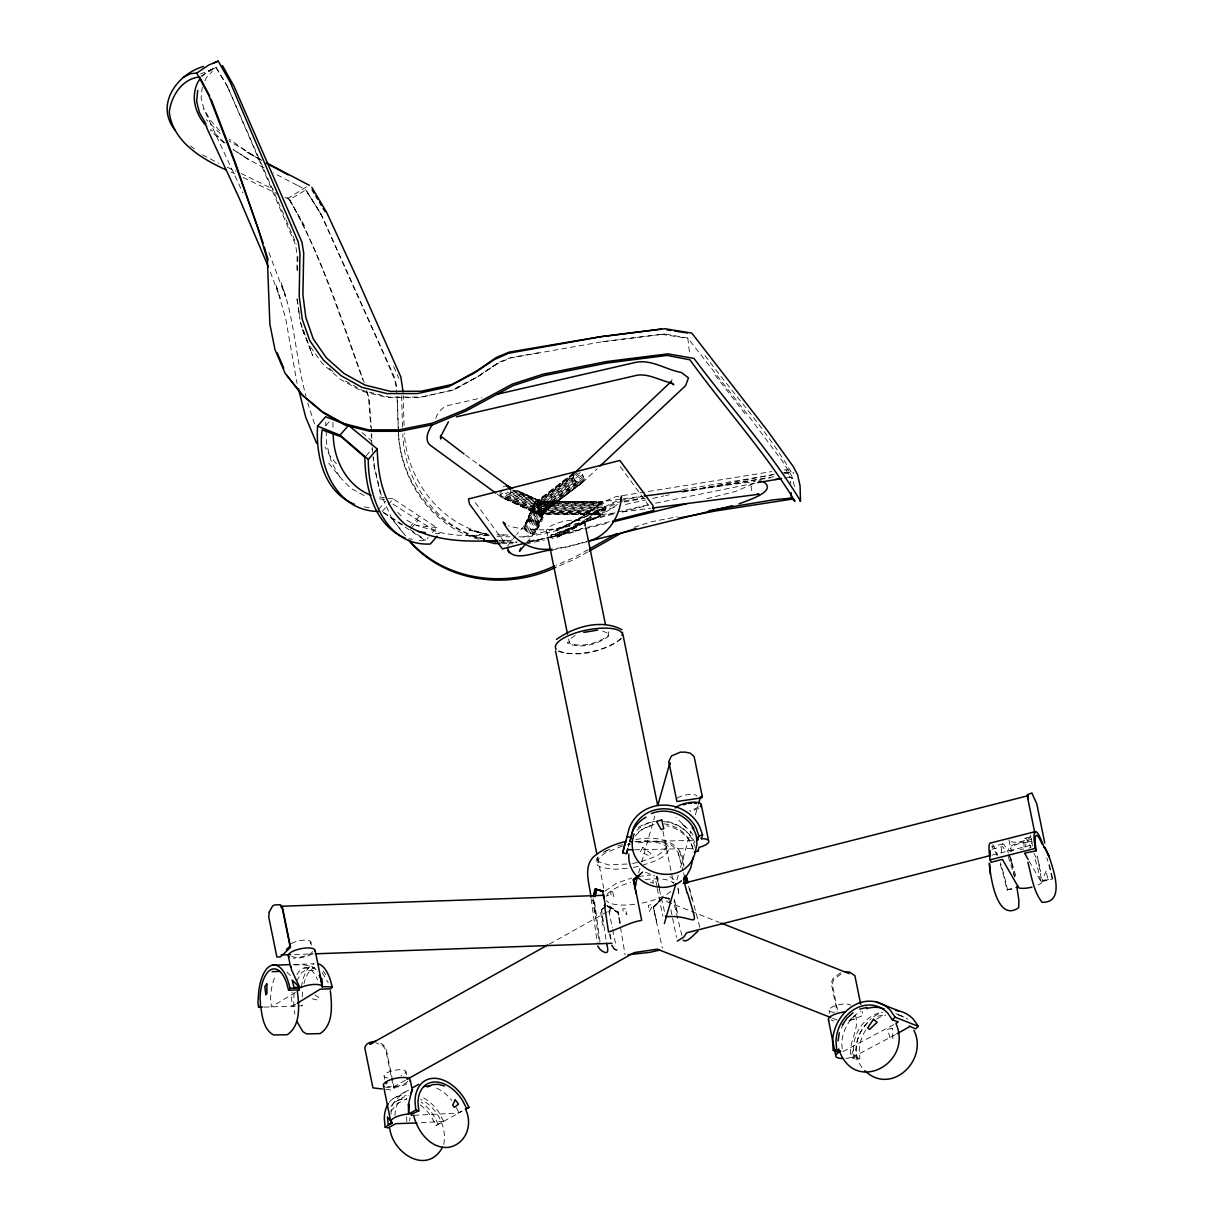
<?xml version="1.0" encoding="UTF-8"?>
<svg xmlns="http://www.w3.org/2000/svg" width="1222" height="1222" viewBox="0 0 1222 1222"><rect width="100%" height="100%" fill="white"/><g stroke="black" fill="none" stroke-linecap="round" stroke-linejoin="round"><path stroke-width="0.75" stroke-dasharray="5 3.75" d="M1038.165 884.942A13.702 4.43 -11.5 0 0 1041.923 882.284L1037.066 854.086M296.87 269.955L297.175 255.872L295.632 244.935L227.429 86.441L285.306 218.158M297.511 270.673L297.878 255.826M332.964 422.369L333.026 429.625M855.385 1015.161C860.319 1029.489 847.457 1042.672 850.986 1057.351L849.259 1057.87A13.702 4.43 -11.5 0 1 845.777 1058.359M294.028 992.967L293.769 1006.118L294.899 1014.199M391.086 1114.281C389.894 1102.886 399.35 1095.34 408.163 1090.299M202.272 86.976L201.126 97.836L203.799 108.819L242.873 192.816M600.033 941.948L594.32 900.14L592.456 900.278M443.739 1144.449C447.298 1126.592 436.834 1107.3 420.689 1099.342M615.063 512.95L600.995 514.599L597.955 510.445L598.352 504.075L600.796 501.784L621.509 499.065M603.592 503.281L534.32 502.67C533.663 507.405 537.1 512.782 541.758 514.034L601.972 514.676C606.799 512.583 606.173 502.654 600.796 501.784L535.664 501.188L525.032 524.635C521.84 532.013 534.136 537.145 536.977 529.554C542.583 522.084 549.564 505.45 536.733 501.096L528.423 521.244L516.692 534.381M409.584 1120.88L410.042 1117.687M497.308 494.207L501.891 497.553L540.017 515.012L583.413 481.682L584.208 479.192L582.68 474.778L581.55 473.51L538.52 506.763L540.017 515.012L582.512 482.522L597.222 468.698M638.602 875.105L644.025 870.782L639.473 875.227M628.307 847.045L629.101 843.409M503.128 498.087C506.947 498.805 510.292 495.277 510.75 491.687L539.482 504.549L540.17 514.966L501.891 497.553L499.813 493.993L539.269 512.247L584.055 477.71M536.977 529.554L544.37 511.193L598.475 511.942M671.626 380.913L672.054 379.416M629.147 842.859L628.352 845.655A34.399 32.093 15.8 0 1 629.697 842.569M638.632 872.982L641.245 863.801M641.764 861.968L654.793 816.052M676.927 880.008L678.47 874.57M680.532 867.33L690.797 831.097M695.41 814.799L697.976 805.741M537.375 527.965L536 523.291L533.327 521.29L540.628 503.311L598.352 504.075M534.793 522.115L541.85 504.717L597.879 505.496M536 523.291L542.904 506.336L597.65 507.115M528.423 521.244L531.707 520.847L539.299 502.181L599.024 502.929M530.027 520.832L537.97 501.432L599.865 502.15M536.87 524.727L543.714 508.016L597.68 508.795M537.344 526.315L544.202 509.681L597.955 510.445M526.988 522.069L535.664 501.188L601.789 501.86M296.595 981.113L301.498 972.636L304.965 970.558L314.925 970.222M524.635 526.224L534.121 503.938L604.31 504.518M524.681 527.873L534.289 505.45L604.814 506.015M535.022 532.135L544.187 512.461L599.177 513.179M525.139 529.477L534.793 507.115L605.104 507.665M533.602 532.945L541.758 514.034L600.995 514.599M526.01 530.898L535.587 508.795L605.119 509.345M531.982 533.357L540.521 513.698L602.92 514.309M204.96 80.789L206.319 77.704L212.307 71.411M527.217 532.074L536.641 510.414L604.89 510.964M528.698 532.914L537.879 511.819L604.432 512.385M530.317 533.342L539.192 512.95L603.744 513.53M391.162 1111.226L396.295 1104.245L406.88 1098.67M699.794 927.162L688.979 886.103M435.704 418.26C438.133 411.677 443.112 406.055 450.353 405.032L481.758 397.807M507.817 545.684L515.547 535.786M525.032 524.635L534.839 501.723L602.736 502.364M841.271 1028.053L843.608 1024.204M598.184 856.851L596.428 859.112L595.969 862.976L597.894 865.65L602.003 867.666L615.567 869.285L629.666 867.987M526.667 542.568L536.183 530.974L543.653 513.408L600.048 514.095M325.846 425.638L329.497 421.391M366.096 455.898L372.191 448.825M378.591 509.391L385.495 501.356M382.165 511.636L387.038 505.969M388.26 504.549L393.133 498.882L436.712 527.553L429.411 536.046M409.874 527.125L419.62 515.791M410.913 528.683L418.153 520.282L439.34 533.602L432.206 533.708M419.299 540.353L425.76 540.277L428.189 537.451M605.196 891.021L616.667 883.17L631.637 878.038M669.564 898.857L662.4 897.192L653.205 907.198L662.37 948.18M656.672 921.984L653.571 907.595L663.103 897.376L668.648 898.552M653.571 907.595L663.317 897.437L668.908 898.582M635.348 835.955L640.847 830.288L647.782 826.225L655.649 824.025M867.467 1023.135C855.446 1034.118 851.978 1054.785 862.365 1067.982M617.385 504.472C587.125 526.514 544.447 535.893 508.169 525.796M638.694 875.624L643.918 871.347M638.632 875.273L643.994 870.965M572.904 474.991L538.184 501.738L538.52 506.763L502.654 490.083M577.364 472.96L538.23 503.143L513.133 491.504M580.236 472.517L538.352 504.854L510.613 491.977M582.68 474.778L538.749 508.703L500.195 490.801M583.536 476.213L539.009 510.582L499.813 492.405M584.208 479.192L539.544 513.607L500.165 495.445M573.423 473.235L538.322 500.18L538.184 501.738L512.935 490.053M574.539 472.792L538.215 500.715L516.203 490.572M583.994 480.552L539.803 514.538L500.883 496.651M573.989 472.945L538.474 500.134L516.02 489.946M582.512 482.522L540.261 514.416L504.518 498.194M573.408 474.075L538.688 500.592L516.509 490.526M581.351 482.995L540.292 513.393L505.969 497.889M513.759 490.175L538.933 501.524L573.194 475.434L573.347 476.916L539.207 502.884L512.43 490.847M573.347 476.916L573.866 478.413L539.482 504.549L538.474 500.134L516.952 490.312M573.866 478.413L574.722 479.849L539.742 506.427L510.368 493.291M580.007 483.087L575.837 481.117L539.971 508.383L509.635 494.803M577.151 482.11L540.139 510.277L508.612 496.132M578.571 482.782L540.246 511.987L507.359 497.186M619.86 923.679L617.981 912.819L618.76 912.254L607.777 905.319L618.531 912.422L620.348 923.282M519.014 536.855L528.179 536.916L558.943 530.119L583.612 516.02L602.415 502.318L615.521 496.774L771.861 471.57M622.273 501.356C595.496 505.832 578.082 532.318 551.855 538.474M605.807 906.587L600.338 910.558L602.538 924.993L603.347 924.794L601.591 910.191L606.295 941.429M605.501 906.709L599.971 910.665L601.117 910.329M583.612 516.02L601.606 503.174L582.405 516.417L557.644 529.981L580.786 517.853L556.041 530.012L599.452 510.338L575.119 520.847L597.421 511.85L594.075 512.782L616.789 506.763M604.89 506.931L585.292 520.862L557.706 535.053L583.444 522.466L554.987 535.221L601.407 515.226L577.135 525.72L550.664 535.435L599.101 516.845L595.588 517.822L615.751 512.476M575.195 635.455L569.773 639.274L569.299 642.726L568.306 637.838M621.631 638.464C603.454 651.677 576.341 659.223 555.231 649.447M557.431 537.283L583.78 523.123L603.714 509.223L616.911 503.281M794.529 486.585L791.688 475.77L782.416 461.305L748.719 416.076L687.818 338.066L664.905 333.973L661.576 334.339L602.477 341.732L510.307 358L497.048 363.835L476.748 377.262L454.141 389.757L418.535 397.7L387.374 397.624L361.788 391.162L340.48 379.431L322.241 363.453L309.487 345.551M497.048 363.835L476.748 377.262L450.108 391.009M201.05 76.039L216.095 67.561L228.743 88.626L216.095 67.561L200.668 73.931M284.909 197.384L289.645 199.644L305.851 189.899L321.63 215.225L395.164 378.759L397.119 389.161M295.434 992.463L271.33 1006.897L270.566 998.084A34.399 15.031 88.1 0 1 275.79 975.416M295.648 1004.27L291.859 1006.18L291.661 997.381A34.399 15.031 88.1 0 1 292.027 992.096M841.026 974.102L833.923 979.265L832.213 983.786L837.818 1011.342M840.797 972.697L833.099 978.211L831.22 983.007L837.055 1011.648M549.396 944.071L610.206 910.13L609.366 913.17L612.359 927.849M405.307 1080.309L393.331 1086.984L385.755 1049.698L382.898 1045.849L375.887 1042.778M393.026 1098.67L408.362 1090.1M395.103 1102L402.771 1097.707M420.322 1104.978A34.399 22.806 60.8 0 1 431.916 1117.733L435.933 1125.569L443.601 1121.292L439.584 1113.456A34.399 22.806 60.8 0 0 421.254 1096.791M413.953 1115.304L458.143 1113.089L466.117 1108.736M435.933 1125.569L461.32 1111.653M587.675 552.008L574.615 559.233L557.538 566.565M588.118 549.701L573.408 557.812L556.392 565.144M893.801 1024.678L842.462 1051.882L841.805 1043.42A34.399 29.129 -68.5 0 1 860.685 1011.266M895.375 1034.652L854.086 1056.465L853.43 1048.002A34.399 29.129 -68.5 0 1 883.017 1012.137M306.401 186.905L288.484 198.071L285.52 196.284M583.78 523.123L560.806 535.144L546.341 538.276M603.103 852.437L609.778 849.015M605.394 851.398L610.267 848.908M503.22 486.906L504.61 486.203M606.234 896.215L608.419 895.161L606.967 895.207M616.927 501.127C592.044 510.445 573.683 533.846 546.692 538.092M443.601 1121.292L420.704 1122.758M212.368 69.012L216.095 67.561M848.816 1020.874L862.992 1015.528L862.152 1011.404M587.018 541.697L567.588 546.967L552.634 548.831M641.229 861.556C650.257 858.272 662.293 855.828 666.57 846.189L667.212 849.473L666.464 846.693C658.047 839.896 645.995 842.309 636.036 843.043M642.405 865.344C651.906 861.877 664.585 859.31 669.091 849.153C668.342 841.744 658.658 841.515 653.052 840.812M634.157 527.247L651.387 521.779L677.4 516.738M850.038 1019.591L854.728 1019.026L856.821 1022.264M617.858 845.975L625.19 843.99M622.288 846.082L605.18 853.017L600.674 856.347L598.184 859.601L597.833 862.595L597.161 859.31L598.979 861.846L608.587 864.932L630.873 863.817M617.584 511.987L648.439 504.747M613.276 514.202L521.611 537.512M622.197 511.926L648.546 505.205L618.683 464.467M609.442 521.718L584.91 527.98M512.721 539.757L504.136 541.942L473.189 499.783M530.073 541.896L545.043 538.108M546.845 537.649L583.215 528.408M1002.911 843.913L991.653 846.77A34.399 4.812 75.7 0 1 997.137 855.843M1025.441 838.185L1030.589 836.871M991.928 849.259L1002.559 846.556L1006.012 851.26M1031.567 839.163L1025.93 841.118L1025.64 847.06M992.035 855.125L1032.544 844.83L1030.864 836.215M1000.268 864.473A34.399 4.812 75.7 0 1 1005.034 881.306L1006.928 889.738L1018.186 886.867M1029.077 861.098L1040.716 881.138L1052.493 878.74M1006.928 889.738L1012.244 889.188M1041.999 881.627L1052.692 878.908M549.61 537.527L582.909 529.294M584.758 528.836L608.816 522.909M706.881 498.683L735.507 491.443L753.791 483.561L751.011 487.028L751.912 491.855M552.207 550.175L587.171 541.545M632.614 863.557L639.518 861.953M633.332 867.452L638.77 866.184M877.824 1016.215L885.049 1014.581M865.695 1030.07A34.399 29.129 -68.5 0 0 859.234 1050.294L859.891 1058.756L856.5 1059.535L850.986 1057.351M625.527 504.442L645.506 499.997M652.762 498.393L663.653 495.964M655.664 503.143L755.929 482.934M526.713 542.446L544.875 538.49M528.271 542.186L544.538 538.658M525.842 543.973L544.432 540.032M665.455 495.597L669.076 494.864M683.541 491.916L774.32 474.289M627.314 844.692L630.812 844.035M620.516 500.47L642.085 496.483M623.984 502.028L645.231 498.225M538.505 352.761L510.781 357.618L498.759 362.277L480.032 375.23L454.141 389.757L421.727 396.982L389.406 397.165L362.644 390.49L343.718 380.042M682.533 489.61L772.289 474.946M682.594 491.397L775.756 476.443M638.556 876.51L650.898 874.937M681.937 492.13L770.379 477.741M624.075 501.066L643.872 497.919M542.828 539.024L526.254 541.041M784.616 478.123L790.054 477.298L785.593 469.004M782.141 473.174L791.046 471.845C766.713 430.236 733.628 394.202 704.987 355.51M784.402 472.807L791.046 471.845L793.597 473.281M623.388 498.805L642.207 496.331M683.617 490.862L755.15 481.437M622.548 511.957L650.608 508.26M602.477 341.732L664.905 333.973M784.112 470.058L787.61 469.63L792.33 471.616M784.891 473.388L793.903 472.288M635.883 839.56C656.504 835.329 683.999 840.156 683.831 866.642M636.066 841.79L645.308 840.782M1020.156 849.382L1023.731 849.015M294.685 965.013C302.766 964.479 312.908 964.464 317.949 971.979M790.054 477.298L792.711 478.382M294.456 954.504L313.504 953.863M293.066 964.509L314.161 963.807A38.325 16.741 88.1 0 0 301.406 986.841M303.927 968.053L314.482 967.702A34.399 15.031 88.1 0 0 303.988 983.588M264.181 1007.111L300.077 1005.905M301.712 1005.843L302.399 1005.003M635.058 841.698L694.615 840.385M634.615 849.779L694.172 848.465M499.095 535.083L507.848 535.022L497.064 534.839M499.279 540.384L508.031 540.307L498.729 540.155M436.712 527.553L416.412 525.429L403.749 518.586M644.956 840.873L660.567 841.561L670.481 844.478L673.964 847.182L678.134 852.574L682.899 870.446M497.033 536.718L509.864 536.809M498.454 541.957L517.089 542.094M501.31 542.186L514.019 542.324M487.975 535.633L457.792 535.205L444.625 533.602L416.412 525.429M501.814 543.622L512.904 543.775M300.688 1005.782L302.414 1005.813M674.193 899.713L677.63 913.98L674.498 899.728M393.133 498.882L377.674 496.697M489.38 535.343L479.1 534.549L488.082 534.686L469.553 529.92L488.693 534.854M385.755 1089.398L391.651 1090.085L394.278 1088.619L386.152 1048.705L383.082 1044.642L379.232 1042.503M661.576 334.339L686.061 337.99M408.912 538.719L412.364 539.269M379.507 498.79L384.869 499.722M515.379 541.988L517.089 542.308M364.278 506.809L369.334 507.863M312.221 998.832L318.453 1000.207L318.713 997.458L312.71 993.547M669.916 898.888L662.4 897.192M663.943 823.842C678.454 825.369 692.217 837.146 693.103 852.162M487.104 534.335L469.019 529.951L486.555 534.274M484.63 539.223L466.819 534.915L484.263 539.299M663.317 897.437L653.312 907.304L656.611 921.892M487.838 534.274C440.852 524.925 406.804 480.093 404.36 433.077M484.737 539.024C436.162 528.973 401.137 482.491 398.555 433.795M531.707 520.847L533.327 521.29M484.951 539.177C437.552 528.454 404.054 481.926 402.817 434.161M478.795 539.253C431.29 526.422 399.105 478.642 398.311 430.327M650.333 882.36L653.388 883.201M686.168 827.294L681.464 823.521L690.491 831.372L693.546 835.68M899.331 1015.299L905.135 1017.575M832.503 1018.216L839.545 1020.981M854.086 1056.465L859.891 1058.756M666.998 901.744L719.254 922.366M645.445 872.218L654.946 876.098M672.848 882.284L674.254 882.895M669.9 876.739L673.933 879.504M231.157 172.134L234.624 173.677M227.246 167.231L235.953 171.126M243.27 177.526L278.601 194.359M602.599 630.919L607.197 633.088L606.952 631.911M241.162 173.463L273.361 189.242M202.485 154.812L218.677 163.274M261.05 159.883L228.835 140.805M364.156 495.567L350.622 488.158L339.594 476.779L326.931 460.786M297.801 185.454L305.851 189.899L321.63 215.225L305.851 189.899M261.615 160.464L246.707 152.063L261.202 160.25M286.971 972.147L292.608 977.875M232.944 149.496L248.158 159.196L233.876 149.894M383.723 512.629L402.42 524.559M606.876 905.716L617.981 912.819M392.949 504.075L418.153 520.282M607.166 905.594L618.164 912.697L620.012 923.542M252.358 155.225L229.262 139.125M383.265 512.492L425.943 541.025M410.21 529.6L425.76 540.277M465.582 455.073L477.894 464.055M315.23 968.878L311.977 966.694M791.932 478.367L789.152 476.152L790.787 483.53M190.464 145.892L194.924 149.359M682.365 823.827L676.026 817.335M220.25 133.687L206.304 119.664M223.84 142.852L210.337 130.54M225.031 143.066L210.703 129.288M362.063 432.603L371.702 440.989M329.161 368.173L333.438 371.977M397.746 512.323L402.542 517.334M574.722 479.849L575.837 481.117M219.639 130.693L210.337 120.153L203.799 108.819M336.294 463.718L329.482 455.103L325.067 447.084M405.475 535.771L391.514 517.975L402.588 532.517M715.13 375.185L745.848 414.838M322.257 972.636L328.199 982.793M304.431 225.673L288.484 198.071C322.165 255.566 341.625 320.286 364.232 382.669M1033.965 853.338L1038.761 862.732L1040.655 871.698M289.645 199.644C321.661 256.085 340.632 319.049 362.827 379.782M339.594 476.779L331.452 462.038L326.763 444.609L325.984 429.38M438.301 1124.484L434.039 1116.205A38.325 25.418 60.8 0 0 421.116 1101.984M456.386 1107.743L458.937 1112.723M320.515 213.315L382.837 351.967L394.874 380.195L396.554 390.047M392.063 519.121L380.241 492.665L373.917 465.628L373.046 456.493M393.713 366.478L398.723 378.27M286.04 219.884L296.381 244.11M314.528 423.927L307.761 403.031M268.947 252.664L285.444 296.472L281.136 282.694C294.93 319.217 295.556 358.657 305.974 395.974M270.337 272.124L280.174 298.26L275.821 284.359L285.658 318.346L297.068 383.311M300.352 322.134L308.418 344.054M1008.226 856.408L1014.566 877.014M695.165 847.381L692.645 840.186A34.399 32.093 15.8 0 0 664.294 821.153M693.378 849.641L691.499 844.249A34.399 32.093 15.8 0 0 666.693 825.751M1014.703 876.418L1009.128 853.246M366.218 390.536L368.464 397.7L370.831 427.181M367.043 391.62L369.288 398.784L371.564 431.778M300.551 322.837L303.743 333.377L303.041 329.772M679.6 857.951L678.134 852.574M679.799 851.535L683.785 866.444M688.566 886.21L692.278 900.217M683.495 872.768L684.473 876.449M657.1 886.332L655.542 880.237L652.792 880.359L653.312 882.849M681.876 935.502L673.566 901.485M669.534 902.279L668.449 897.819L666.402 898.888L666.922 901.393M664.417 911.337L658.444 885.4M380.729 493.688L374.39 466.56L373.55 457.41M657.085 876.082L659.849 890.334L656.749 876.495M1052.509 878.068L1050.691 869.988A38.325 5.362 75.7 0 0 1049.026 863.511M1051.974 878.267L1050.08 869.85A34.399 4.812 75.7 0 0 1046.826 857.829M1040.716 881.138L1038.822 872.722A34.399 4.812 75.7 0 0 1034.056 855.889M1007.646 890.364L1005.63 881.444A38.325 5.362 75.7 0 0 1000.329 862.701M656.535 876.739L658.062 883.659M687.818 338.066L689.712 354.38M1008.96 839.835L1010.747 848.572M829.051 1010.166L829.692 1013.359M662.966 831.372L673.551 883.399M670.863 909.687L676.499 937.396M584.727 522.665L585.766 527.782M657.207 888.425L662.843 916.133M546.83 532.303L547.532 535.725M612.726 929.698L616.117 946.317M597.619 857.783L604.05 889.433M610.053 934.066L611.565 941.444M609.518 934.082L611.046 941.551M405.964 1071.679L406.62 1074.871M384.09 1076.063L384.731 1079.255M310.816 941.963L311.473 945.156M620.486 927.299L625.114 954.901M296.931 298.794L299.833 318.545M593.77 900.186L595.847 914.423L594.946 914.499L592.884 900.247M297.145 299.298L298.458 308.356M298.718 310.159L300.032 319.217M593.067 898.72L599.116 942.315M591.173 898.964L597.222 942.544M372.023 445.526L371.152 434.543M372.191 447.359L372.878 454.66M856.5 1059.535L855.828 1050.569A38.325 32.459 -68.5 0 1 871.194 1018.72M406.59 1116.725L406.88 1121.811M398.219 428.525L396.829 391.697M402.512 427.043L401.61 395.821M404.054 425.516L403.153 395.623M398.494 432.023L397.272 396.34M371.641 433.611L371.855 439.126M325.709 422.079L325.785 425.577M670.817 891.449A35.041 11.349 -11.5 0 1 641.962 903.119M634.646 904.326A35.041 11.349 -11.5 0 1 606.311 900.507M607.151 894.367A35.041 11.349 -11.5 0 1 630.735 882.483M645.216 879.565A35.041 11.349 -11.5 0 1 672.635 882.421M620.73 638.526A34.079 11.044 -11.5 0 1 588.973 652.105A34.079 11.044 -11.5 0 1 557.049 650.15M992.554 844.585A38.325 5.362 75.7 0 1 997.519 854.789M1001.582 852.834A34.399 4.812 75.7 0 1 1008.394 852.987M1009.005 854.514A34.399 4.812 75.7 0 1 1016.292 878.45M1024.112 847.106A34.399 4.812 75.7 0 1 1030.925 847.243M1011.74 851.597A13.702 4.43 -11.5 0 1 1012.641 845.059A13.702 4.43 -11.5 0 1 1031.643 841.912M1032.636 844.952A11.166 3.62 -11.5 0 1 1032.132 845.991M1030.91 847.075A11.166 3.62 -11.5 0 1 1029.061 848.144M1013.573 850.695A11.166 3.62 -11.5 0 1 1016.673 844.387A11.166 3.62 -11.5 0 1 1032.407 844.035M1030.62 835.298A11.166 3.62 -11.5 0 1 1023.624 840.812A11.166 3.62 -11.5 0 1 1010.166 841.484M201.859 76.665A332.201 93.605 28.3 0 1 212.429 69.043M297.068 185.179A332.201 20.087 24 0 1 273.575 172.959M264.028 167.857A332.201 20.087 24 0 1 245.148 157.455M394.966 1115.686A34.399 22.806 60.8 0 1 408.209 1095.248M390.918 1106.445A34.399 22.806 60.8 0 1 406.834 1099.204M389.375 1102.198A38.325 25.418 60.8 0 1 406.101 1095.569M436.605 1088.222A34.399 22.806 60.8 0 1 451.85 1100.503M406.85 1083.777A13.702 4.43 -11.5 0 1 385.556 1087.106M407.537 1081.394A11.166 3.62 -11.5 0 1 398.861 1085.839A11.166 3.62 -11.5 0 1 387.649 1086.282M387.741 1077.941A11.166 3.62 -11.5 0 1 387.511 1072.549A11.166 3.62 -11.5 0 1 403.627 1070.029A11.166 3.62 -11.5 0 1 401.045 1075.849M638.327 827.431A38.325 35.759 15.8 0 1 653.48 821.764M663.424 821.535A38.325 35.759 15.8 0 1 695.013 842.752M636.861 830.349A34.399 32.093 15.8 0 1 655.374 821.352M638.281 832.151A34.399 32.093 15.8 0 1 654.213 825.4M698.816 807.971A13.702 4.43 -11.5 0 1 690.063 811.377M698.144 806.764A11.166 3.62 -11.5 0 1 689.666 810.629M677.232 798.058A11.166 3.62 -11.5 0 1 688.628 794.544A11.166 3.62 -11.5 0 1 696.937 796.026M296.9 974.713A34.399 15.031 88.1 0 1 317.476 979.769M302.216 997.015A34.399 15.031 88.1 0 1 302.781 990.034M323.173 971.139A34.399 15.031 88.1 0 1 325.755 974.759M312.19 954A13.702 4.43 -11.5 0 1 293.295 958.124M312.542 951.663A11.166 3.62 -11.5 0 1 302.903 956.521A11.166 3.62 -11.5 0 1 291.493 956.261M291.371 943.598A11.166 3.62 -11.5 0 1 306.783 940.222A11.166 3.62 -11.5 0 1 308.479 945.095M895.894 1013.618A34.399 29.129 -68.5 0 1 901.867 1016.994M898.063 1014.795A34.399 29.129 -68.5 0 1 907.686 1019.285M876.678 1019.011A34.399 29.129 -68.5 0 1 885.69 1015.054M873.699 1016.765A38.325 32.459 -68.5 0 1 881.872 1012.381M854.789 1015.681A13.702 4.43 -11.5 0 1 848.557 1019.56M834.061 1020.905A11.166 3.62 -11.5 0 1 831.204 1019.774M834.565 1012.335A11.166 3.62 -11.5 0 1 833.297 1006.47A11.166 3.62 -11.5 0 1 850.573 1005.278M608.785 631.805L608.266 635.577C597.069 643.719 580.374 648.363 567.375 642.344L567.543 643.169C580.542 649.203 597.237 644.544 608.434 636.418L608.785 631.805M677.966 887.951L678.943 895.222L677.966 887.951M610.129 909.764L609.136 912.742L608.052 906.724L609.641 907.274L610.129 909.764M853.445 1049.637L851.031 1056.511L854.056 1057.763L853.445 1049.637M1046.078 871.149L1042.015 880.68L1047.911 879.244L1046.078 871.149M642.803 847.32L640.359 851.856L649.722 855.996L650.99 853.643L642.803 847.32M651.8 907.091L649.294 911.536L648.424 905.365L651.295 904.601L651.8 907.091M612.466 891.189L610.557 892.289L611.061 894.779L613.963 897.147L612.466 891.189M892.289 1028.252L887.523 1029.336L890.441 1039.143L892.9 1038.578L892.289 1028.252M625.359 908.771L622.685 908.817L623.189 911.307L626.947 914.835L625.359 908.771M1011.205 859.127L1010.548 858.44L1011.281 863.862L1011.205 859.127M310.571 350.225L302.094 327.863L312.649 355.587L310.571 350.225M551.428 534.472A19.751 6.4 -11.5 0 0 584.253 526.117A19.751 6.4 -11.5 0 0 561.662 521.87A19.751 6.4 -11.5 0 0 551.428 534.472"/><path stroke-width="1.5" d="M408.622 1113.181L409.309 1104.291L408.377 1104.642L408.56 1114.082L406.957 1114.159A13.702 4.43 -11.5 0 0 391.452 1122.804L392.415 1123.079L387.466 1116.954L388.199 1124.607L392.201 1122.331M197.704 90.413L196.666 101.457L199.415 112.577L206.014 123.987M622.059 635.394L622.472 632.339M838.063 1040.93L839.315 1032.773M621.54 495.995C620.394 515.745 608.434 535.801 588.485 541.147M408.377 1104.642L412.135 1089.276L410.378 1080.63M595.114 896.536L596.687 889.326L603.653 891.373M634.126 834.03C620.364 873.15 685.71 892.243 695.257 852.009M693.393 856.851L690.644 868.292L686.932 875.166M695.303 851.841L696.968 844.234L696.479 836.413M626.153 840.889A38.325 35.759 15.8 0 0 624.656 844.31L622.746 852.803L626.581 853.674L627.558 849.29M626.581 853.674L627.894 848.862M631.331 841.79L630.033 841.5L631.805 833.465A34.399 32.093 15.8 0 1 646.056 817.121M630.033 841.5L632.95 829.402A34.399 32.093 15.8 0 1 663.271 808.796A34.399 32.093 15.8 0 1 696.097 828.012L698.877 835.94L697.731 839.988L696.464 840.339M594.579 896.551L596.687 889.326M622.746 852.803L629.254 828.073A38.325 35.759 15.8 0 1 663.027 805.099A38.325 35.759 15.8 0 1 699.61 826.515L702.589 834.901L701.489 838.75L703.185 838.704A13.702 4.43 -11.5 0 1 700.848 846.922L699.076 847.289L697.991 851.138L695.058 851.963M593.709 896.581L595.358 889.265L603.24 891.281L594.961 889.249L593.281 896.597M620.593 500.088L621.219 497.354M520.816 548.082L519.533 551.275L525.475 544.019M634.478 887.676L637.594 876.663M657.91 805.038L669.946 762.635L670.298 764.376M675.903 883.628L664.356 923.511M698.495 803.939L700.542 796.698M318.545 963.898A38.325 16.741 88.1 0 1 329.986 978.807L332.231 986.887L322.501 986.643A13.702 4.43 -11.5 0 0 301.162 987.361L299.604 987.193L291.432 969.688L291.08 966.358M442.501 1147.305C427.104 1175.488 392.873 1153.446 389.803 1128.578M411.081 1092.957L412.624 1089.657L411.906 1090.284M573.408 474.075L670.099 382.578M432.374 424.614C428.204 430.74 423.194 441.02 431.595 446.213L495.781 493.092M448.413 421.804L440.73 436.514L441.325 435.078L440.684 438.958L440.485 436.101M683.526 878.496L686.275 875.853L688.078 882.681M670.496 382.746L671.474 381.295M842.37 1025.014L847.029 1018.186L852.971 1012.763M687.161 893.16L683.541 879.26L685.863 875.991L687.665 882.803M686.275 875.853L683.541 879.26M290.026 988.308L288.575 990.248L286.483 982.595A34.399 15.031 88.1 0 0 270.368 969.963A34.399 15.031 88.1 0 0 260.011 998.435C261.844 1011.648 256.742 1009.387 258.285 997.885A38.325 16.741 88.1 0 1 269.833 966.159A38.325 16.741 88.1 0 1 287.781 980.227L290.026 988.308L300.032 987.972M332.231 986.887L330.78 988.827L320.24 989.178L297.252 1003.308M298.642 990.538L298.932 989.178M354.349 504.228C323.876 491.87 315.795 455.898 317.537 426.173L325.602 416.809L348.484 425.348L377.247 448.978C377.766 476.305 383.723 506.122 405.536 524.635C432.893 541.682 466.269 542.125 497.43 540.475M317.537 426.173L340.052 435.139L348.484 425.348M437.094 536.198L430.373 544.019C385.755 546.387 367.99 496.468 368.296 459.396L377.247 448.978M203.402 66.462C176.64 74.374 154.568 105.367 175.418 130.479M286.406 949.54L290.011 946.149L282.419 908.863L280.541 906.342M697.869 931.378C694.417 933.715 686.871 943.583 683.067 940.237M599.987 466.101L685.664 385.587L688.444 377.873L681.326 372.466C665.99 369.808 651.143 358.825 635.104 362.506L496.544 394.401M840.797 1051.226L836.658 1049.606L836.001 1041.129A34.399 29.129 -68.5 0 1 855.614 1008.578A34.399 29.129 -68.5 0 1 887.875 1013.282L892.274 1019.728L895.069 1017.178L918.318 1026.343L915.522 1028.893L909.29 1026.006M897.147 1022.89L897.681 1021.424M909.703 1026.602L897.055 1033.751M638.006 876.449L633.607 880.1L637.258 876.189M637.395 876.693L633.485 879.901L636.311 893.786L633.286 879.58L637.304 876.357M556.484 639.412C574.386 626.55 601.545 618.729 621.937 629.697M183.224 77.383L190.586 73.671L196.757 73.045L208.748 65.026L218.219 61.1L230.194 82.241L298.29 242.093L299.94 253.565L299.191 296.289L302.262 319.248L309.853 340.816L323.265 359.91L341.075 375.673L361.865 387.282L386.9 393.606L417.481 393.56L448.337 386.824L474.212 373.092L494.467 359.528L508.459 353.28L601.361 336.646L664.997 328.718L691.774 333.087L767.248 430.404L793.277 466.575L797.584 474.716L800.059 485.806L800.502 500.959L799.738 500.898M681.418 880.818C661.408 897.284 626.672 880.634 628.872 854.254M838.598 1051.607L837.528 1053.242A13.702 4.43 -11.5 0 0 842.538 1058.496M617.186 533.434L589.752 548.8M547.731 945.003L369.823 1044.306L372.71 1043.053M406.972 1079.377L634.264 952.58L657.329 949.173L830.746 1017.514M413.021 1087.519L418.703 1084.342M388.352 1103.619A38.325 25.418 60.8 0 0 384.319 1118.695L385.144 1127.142L392.415 1123.079M408.56 1114.082L415.831 1110.019L418.779 1110.844L417.985 1102.855A34.399 22.806 60.8 0 1 434.299 1081.974A34.399 22.806 60.8 0 1 462.603 1100.625L466.621 1108.446L468.988 1107.376L464.727 1099.097A38.325 25.418 60.8 0 0 433.184 1078.323A38.325 25.418 60.8 0 0 415.006 1101.572L415.831 1110.019M385.144 1127.142L388.092 1127.967L395.76 1123.675L417.023 1122.942M411.035 1114.372L418.779 1110.844M465.506 1109.316L468.988 1107.376M589.31 551.107L621.433 533.036L635.99 528.408M427.364 1086.908L432.42 1084.617L438.27 1084.311L444.533 1086.037M213.59 63.101L218.219 61.1M554.696 565.878C506.656 588.928 445.007 581.336 408.958 540.216M555.827 567.298C507.604 590.302 445.77 582.68 409.599 541.453M574.89 472.104L576.051 471.631M738.943 503.892L744.427 501.845C748.46 500.012 778.2 490.832 763.139 481.575M698.877 835.94L702.589 834.901M651.357 813.608C666.815 807.131 686.153 813.944 693.852 828.898M626.367 841.362C614.192 844.112 602.385 848.985 592.991 857.355C583.047 868.491 589.844 884.361 590.913 897.147M612.909 520.832L653.831 510.399L652.808 505.358L619.86 460.465L468.469 498.973L469.492 504.014L502.425 548.907L524.88 543.21M1031.628 793.215L1027.458 794.483L1027.565 797.386L1034.835 833.19M683.19 883.369L1028.344 795.644L1027.87 798.821M991.5 842.768L1035.003 831.708M990.187 855.599L686.688 932.798L683.694 937.152L677.248 941.093M990.721 842.966A38.325 5.362 75.7 0 0 989.24 852.91L990.11 859.845L1035.156 848.389L1036.195 850.817L1024.861 853.063M990.11 859.845L991.149 862.274L1002.407 859.402L1018.186 886.867L1018.002 886.087M612.512 521.993L686.52 503.708M589.004 541.086L732.513 505.664M456.402 416.839L635.226 375.673C647.141 372.496 659.345 380.454 671.932 383.097L670.252 382.349L673.75 384.701L672.512 383.647M659.758 950.074L649.951 952.335L627.925 954.749M859.769 1009.097L866.994 1007.463M836.658 1049.606L833.251 1050.37L832.579 1041.404M552.207 550.175C540.124 549.671 511.346 564.885 507.39 547.349M708.989 510.628L773.144 499.874L791.352 498.072L794.972 501.264C764.453 451.147 724.249 407.415 689.926 359.833L667.166 355.419L607.059 363.041L544.111 375.582L513.209 385.556L465.781 411.111L433.138 424.614L400.159 431.274L369.762 431.32L344.91 424.996L323.418 412.99L303.132 395.989L286.651 375.062M678.47 518.143L715.756 510.933L793.261 498.912M757.671 482.629L781.698 478.52M583.78 632.416L597.619 630.124M775.053 479.513L781.24 478.627M644.101 496.086L681.739 491.122M652.472 508.016L759.152 494.223L756.998 494.268M661.53 329.008L599.574 336.829L509.36 352.073L496.178 357.527L477.038 370.77L452.048 384.441L421.285 391.239L390.398 391.376L365.057 385.098L344.115 373.55L326.427 357.878L313.26 338.922L305.851 317.521L302.903 294.792L303.698 252.893L301.941 242.139L233.982 86.151L222.45 65.56M375.505 1041.388C371.351 1041.633 365.531 1042.977 364.813 1047.957L372.924 1087.87L382.287 1088.985M280.8 906.266L603.149 895.344M281.121 954.962L290.653 954.642M315.398 953.802L611.932 943.292M272.796 965.197L289.385 964.647M272.17 971.658L279.517 971.414M288.575 990.248L299.13 989.896M258.484 1007.203L262.638 1007.065M632.752 849.825L627.741 849.611M758.969 481.208L761.123 481.163M551.015 548.968C531.096 551.84 512.125 539.33 503.128 522.1L505.541 524.162M499.966 543.591L494.421 543.515L484.004 540.674M594.961 889.249L602.568 891.144L605.409 905.426M845.074 971.841L849.473 972.04L854.865 975.614L860.7 1004.255M378.637 511.422C337.394 511.453 316.742 466.101 322.18 429.9L341.457 436.957L364.874 457.303C365.179 488.021 374.131 525.338 405.444 538.184M511.987 488.052L506.045 485.898L511.132 488.235M667.075 329.864L670.756 330.444M674.452 331.009L687.375 332.995M418.291 531.539L425.256 532.624M627.36 836.566L631.194 837.437M491.992 540.964L495.628 541.942M411.111 1115.121L412.104 1115.396M876.342 1002.04L898.598 1010.808M892.274 1019.728L898.094 1022.02M833.251 1050.37L838.766 1052.539M849.046 973.567L721.041 923.068M225.978 169.827C201.508 158.768 172.455 141.309 169.278 111.966C171.248 95.82 182.261 78.697 199.614 76.955L209.665 96.019M507.435 486.005L512.583 488.372M267.481 163.351L309.365 185.332M288.239 174.899L266.243 163.091M370.938 495.292C346.361 485.684 333.041 458.815 333.239 433.413M464.055 453.942L440.516 435.933M479.436 465.185L508.673 486.539L510.765 490.098M1031.933 793.139L1036.745 803.679L1044.749 843.043M864.794 1070.64C891.205 1096.424 928.735 1059.673 913.949 1030.452M340.052 435.139L368.296 459.396M206.824 126.569C197.506 116.64 191.793 102.556 195.367 88.977A332.201 93.605 28.3 0 1 199.629 79.399M597.68 946.088L600.384 949.815C608.464 955.696 608.8 951.724 606.57 943.277M918.318 1026.343L913.628 1019.53A38.325 32.459 -68.5 0 0 895.711 1010.472M895.069 1017.178L890.395 1010.365A38.325 32.459 -68.5 0 0 854.438 1005.126A38.325 32.459 -68.5 0 0 832.579 1041.404M507.894 550.648L509.284 552.818M312.129 189.945L313.978 193.03M315.826 196.116L317.674 199.201M319.522 202.287L321.371 205.372M323.219 208.458L325.067 211.543M311.809 187.348L326.778 212.613L358.122 280.617L400.816 376.88L403.092 391.941M1028.13 859.448L1024.937 853.674M196.757 73.045L208.87 95.438L234.013 160.724L258.193 228.896L267.389 259.919L269.863 324.09L274.965 349.538L285.154 373.397L301.712 394.401L322.058 411.463L343.611 423.499L368.555 429.854L399.044 429.839L432.145 423.209L464.925 409.721L512.201 384.151L543.042 374.192L606.188 361.605L667.792 353.861L693.989 358.413C729.397 405.887 769.661 450.368 800.502 500.959M1017.911 886.821L1019.163 888.073A13.702 4.43 -11.5 0 0 1031.964 887.126M206.381 127.057L239.313 198.407L268.366 266.9M296.885 1021.455L302.857 1031.643L306.432 1033.873L320.027 1033.629C333.682 1025.014 331.956 1004.637 330.307 990.752M277.257 353.005L283.764 368.28M316.62 443.311L305.729 417.328L298.412 388.642M1048.064 853.628C1052.417 866.658 1066.607 903.15 1042.03 902.279C1033.262 891.067 1031.521 875.685 1027.824 862.228M319.232 975.248L320.531 978.517L321.89 978.639L322.226 987.223M211.177 99.364L235.281 162.495L263.204 243.392M697.701 850.359L697.991 851.138M697.731 839.988L694.951 832.075A34.399 32.093 15.8 0 0 692.217 827.599M895.894 1023.333C913.857 1063.537 853.689 1095.569 838.704 1048.95M701.214 837.849L701.489 838.75M465.368 1108.919C473.021 1123.935 466.605 1143.777 448.948 1147.305C430.724 1149.413 417.282 1131.236 413.647 1115.212M264.288 247.043L268.092 259.812M684.473 876.449L686.26 883.155M687.512 892.992C700.313 935.884 696.403 913.659 665.715 916.836L665.471 915.797M685.007 876.266L686.795 883.017M320.867 980.105L322.196 986.429M828.485 1020.11L835.573 1054.983M701.336 804.947L708.424 839.85M622.792 633.851L657.665 805.298M585.766 527.782L605.44 624.473M547.868 537.436L567.543 634.111M616.866 950.013L614.406 949.219L611.794 945.293M555.536 650.944L596.855 854.056M383.525 1086.053L390.628 1120.91M315.23 950.915L322.318 985.772M288.484 956.719L290.653 967.412M635.394 882.926L635.883 885.415M636.463 893.985L641.687 920.365C630.063 922.091 619.111 928.934 608.525 931.974L604.478 905.181M1016.78 886.607L1018.888 900.202L1018.659 907.717C996.908 922.839 990.4 876.8 989.362 863.236L990.355 874.036M603.775 894.809L604.325 898.353M297.313 991.088C299.176 1005.446 300.933 1025.655 287.231 1034.728L273.636 1034.973C263.784 1029.795 262.211 1016.979 260.836 1006.989M1036.195 850.817L1035.37 844.234A34.399 4.812 75.7 0 1 1042.183 844.387M1035.156 848.389L1034.286 841.439A38.325 5.362 75.7 0 1 1044.245 847.9M791.138 492.619L791.352 498.072M556.147 649.203A34.079 11.044 -11.5 0 1 581.733 631.194A34.079 11.044 -11.5 0 1 621.555 632.568M990.324 855.69A34.399 4.812 75.7 0 1 990.11 850.649M384.029 1086.327A13.702 4.43 -11.5 0 1 396.035 1078.232A13.702 4.43 -11.5 0 1 409.981 1081.134M423.56 1086.679A34.399 22.806 60.8 0 1 429.854 1086.373M386.076 1083.792A11.166 3.62 -11.5 0 1 387.023 1082.723M675.323 808.002A13.702 4.43 -11.5 0 1 692.66 802.228A13.702 4.43 -11.5 0 1 700.481 806.642M683.388 804.779A11.166 3.62 -11.5 0 1 686.138 804M688.994 803.465A11.166 3.62 -11.5 0 1 691.774 803.175M694.295 803.175A11.166 3.62 -11.5 0 1 696.387 803.45M289.171 956.994A13.702 4.43 -11.5 0 1 300.23 948.852A13.702 4.43 -11.5 0 1 315.001 951.358M828.806 1020.431A13.702 4.43 -11.5 0 1 832.228 1015.436A13.702 4.43 -11.5 0 1 845.196 1011.908M866.703 1008.624A34.399 29.129 -68.5 0 1 884.285 1009.036M269.222 912.086L268.748 917.05L276.875 956.963L280.495 956.841L290.576 947.294L282.465 907.381L280.449 904.754L274.599 904.922L272.537 906.052L269.222 912.086M702.253 796.454L701.856 797.844L676.896 801.525L668.785 761.612L671.458 755.975L680.379 752.141L685.298 752.141L690.308 753.195L694.127 756.525L702.253 796.454M455.256 1099.831L452.659 1105.131L454.355 1107.376L458.54 1104.153L455.256 1099.831M873.455 1019.301L867.727 1027.87L869.621 1029.398L877.121 1022.264L873.455 1019.301M266.824 983.97L264.807 986.673L265.892 994.845L266.931 993.44L266.824 983.97M661.713 819.977L656.52 821.428L661.133 829.463L663.821 828.715L661.713 819.977M299.604 987.193L294.12 987.422L292.089 980.075L299.604 987.193M1045.329 848.022L1044.336 847.136L1049.179 856.943L1045.329 848.022"/></g></svg>
